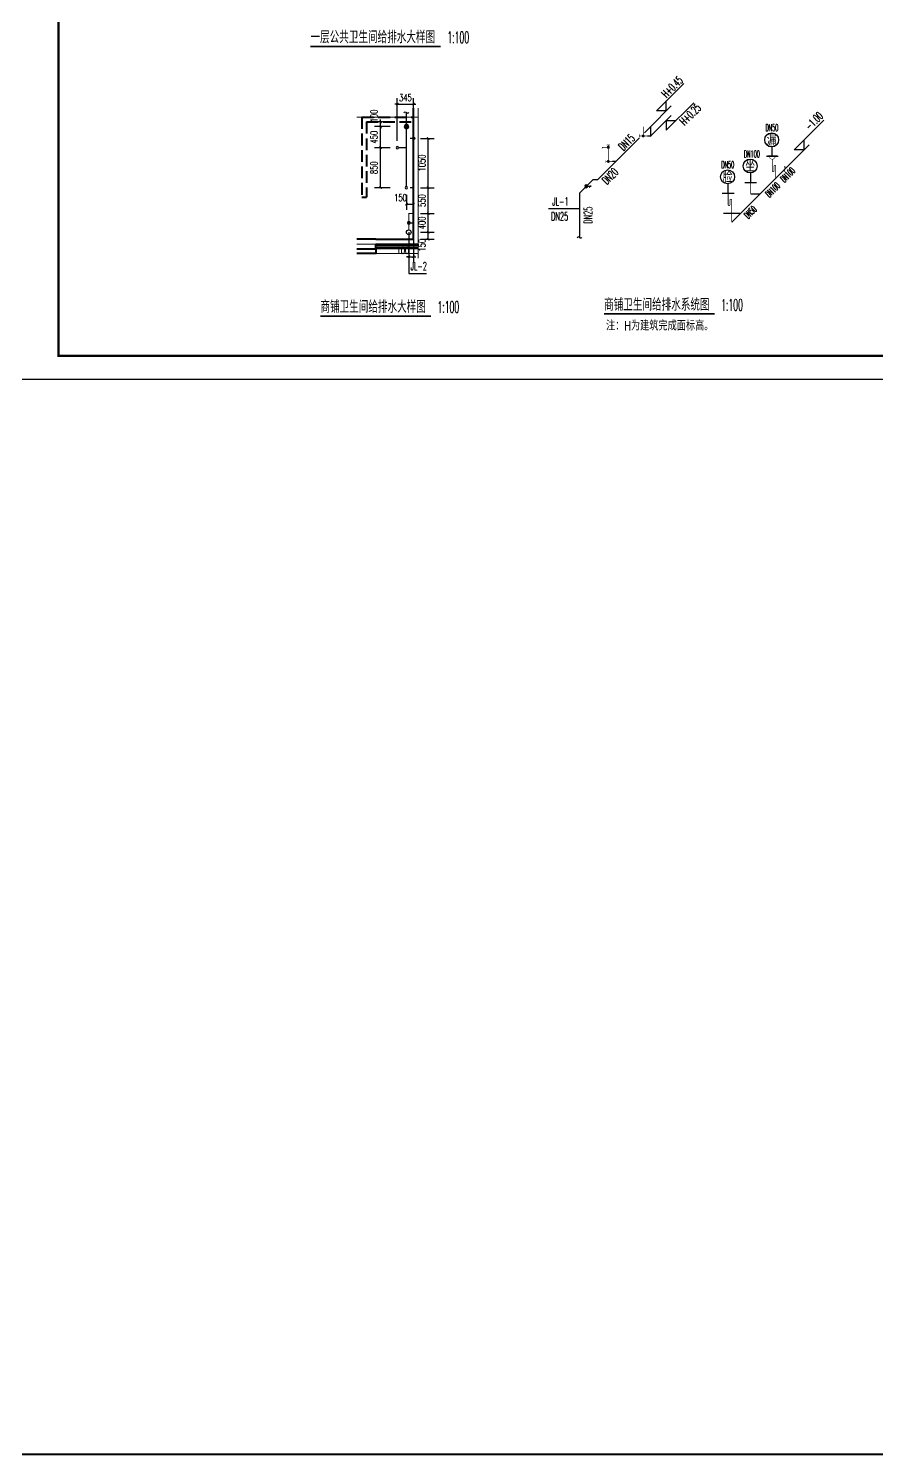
# Model space of a CAD drawing. Extents: x 1031190 to 1725648, y 733081 to 1571294.
# Drawn here: x 1279582 to 1297645, y 733081 to 763444 of the extents above; entities that cross this region are included whole.
import ezdxf
from ezdxf.enums import TextEntityAlignment as Align

# ---------------------------------------------------------------- set-up
doc = ezdxf.new("R2010")
doc.units = 0
doc.header["$LTSCALE"] = 1000
doc.header["$MEASUREMENT"] = 0
for name, pattern in [('__DASH', [0.35, 0.25, -0.1]), ('ACAD_ISO10W100', [18.5, 12, -3, 0.5, -3]), ('DOTE', [2.42, 2, -0.2, 0.02, -0.2])]:
    doc.linetypes.add(name, pattern=pattern)
for name, color, linetype in [('0 @ 1', 7, 'Continuous'), ('DIM_SYMB', 3, 'Continuous'), ('DIM_不分区给水', 3, 'Continuous'), ('DIM_给水', 3, 'Continuous'), ('EQUIP_不分区给水', 7, 'Continuous'), ('EQUIP_地漏', 7, 'Continuous'), ('EQUIP_污水', 7, 'Continuous'), ('EQUIP_给水', 7, 'Continuous'), ('PIPE-不分区给水', 3, 'J'), ('PIPE-污水', 2, 'W'), ('S-公用说明', 7, 'Continuous'), ('TEXT_不分区给水', 7, 'Continuous'), ('TWT_DIM', 3, 'Continuous'), ('TWT_ELEV', 3, 'Continuous'), ('TWT_IDEN', 3, 'Continuous'), ('TWT_TEXT', 7, 'Continuous'), ('VALVE_不分区给水', 7, 'Continuous'), ('VPIPE-不分区给水', 3, 'J'), ('图框', 140, 'Continuous')]:
    doc.layers.add(name, color=color, linetype=linetype)
for name, color, linetype, lineweight in [('DOTE', 19, 'DOTE', 9), ('WALL', 9, 'Continuous', 40), ('ZC', 6, 'Continuous', 40), ('平面-看线', 45, 'Continuous', 15)]:
    doc.layers.add(name, color=color, linetype=linetype, lineweight=lineweight)
doc.styles.add('_TCH_DIM', font='SIMPLEX.shx', dxfattribs={"width": 0.6, "oblique": 10, "bigfont": 'hztxt.shx'})
doc.styles.add('_TCH_DIM_T3', font='SIMPLEX', dxfattribs={"width": 0.705882, "bigfont": 'GBCBIG'})
doc.styles.add('_TWT_PIPEDN', font='SIMPLEX.shx', dxfattribs={"width": 0.6, "oblique": 10, "height": 3, "bigfont": 'HZTXT.shx'})
doc.styles.add('_TWT_SERIAL', font='simplex.shx', dxfattribs={"width": 0.6, "oblique": 10, "height": 3.5, "bigfont": 'aadri.shx'})
doc.styles.add('Annotative', font='simplex.shx', dxfattribs={"width": 0.6, "bigfont": 'aadri.shx'})
doc.styles.add('HZ', font='TXT', dxfattribs={"bigfont": 'HZTXT'})
doc.styles.get("Standard").update_dxf_attribs({"font": 'gbenor.shx', "bigfont": 'gbcbig.shx'})
doc.styles.add('中西文等高字体', font='HZTXT_E.shx', dxfattribs={"width": 0.7, "height": 4, "bigfont": 'hztxt.shx'})
doc.linetypes.add('J', pattern='A,3,-0.2,["J",Standard,S=0.25,R=0,X=-0.1,Y=-0.115],-0.2', length=3.4)
doc.linetypes.add('W', pattern='A,3,-0.2,["W",Standard,S=0.25,R=0,X=-0.1,Y=-0.115],-0.2', length=3.4)
doc.dimstyles.new('_TWT_ARCH&&50', dxfattribs={"dimtxt": 148.75, "dimasz": 50, "dimexe": 125, "dimexo": 150, "dimgap": 63.125, "dimtad": 1, "dimdec": 0, "dimzin": 0, "dimdsep": 46, "dimtxsty": '_TCH_DIM_T3', "dimblk": 'ARCHTICK', "dimcen": 0.09, "dimclrt": 7, "dimazin": 2, "dimtfac": 1, "dimtdec": 0, "dimtix": 1, "dimtmove": 2, "dimatfit": 3, "dimfxl": 0, "dimtolj": 1, "dimtzin": 0, "dimarcsym": 0})

# ---------------------------------------------------------------- blocks, each defined once
blk = doc.blocks.new('1241241')
at = {"layer": 'WALL', "color": 251, "linetype": '__DASH'}
for p, q in [((1100, 2600), (0, 2600)), ((0, 2500), (0, 2600)), ((1000, 2500), (0, 2500)), ((1000, 2500), (1000, 900)), ((1100, 2600), (1100, 900)), ((1100, 900), (1000, 900))]:
    blk.add_line(p, q, dxfattribs=at)
blk = doc.blocks.new('_ArchTick')
at = {"color": 0, "linetype": 'ByBlock', "const_width": 0.4}
blk.add_lwpolyline([(-0.5, -0.5), (0.5, 0.5)], dxfattribs=at)
blk = doc.blocks.new('*D425')
at = {"layer": 'Defpoints', "color": 0}
for p in [(1287683, 759106), (1287783, 759106), (1287783, 758586)]:
    blk.add_point(p, dxfattribs=at)
at = {"layer": 'TWT_DIM', "color": 0, "lineweight": -2}
for p, q in [((1287683, 758956), (1287683, 758461)), ((1287783, 758956), (1287783, 758461)), ((1287683, 758586), (1287633, 758586)), ((1287683, 758586), (1287783, 758586)), ((1287783, 758586), (1287833, 758586))]:
    blk.add_line(p, q, dxfattribs=at)
at = {"layer": 'TWT_DIM', "color": 0, "lineweight": -2, "xscale": 50, "yscale": 50, "zscale": 50}
blk.add_blockref('_ArchTick', (1287683, 758586), dxfattribs=at)
at = {"layer": 'TWT_DIM', "color": 0, "lineweight": -2, "xscale": 50, "yscale": 50, "zscale": 50, "rotation": 180}
blk.add_blockref('_ArchTick', (1287783, 758586), dxfattribs=at)
at = {"layer": 'TWT_DIM', "color": 7, "insert": (1287557, 758724), "char_height": 148.8, "attachment_point": 5, "style": '_TCH_DIM_T3'}
blk.add_mtext('\\A1;100', dxfattribs=at)
blk = doc.blocks.new('*D426')
at = {"layer": 'Defpoints', "color": 0}
for p in [(1287783, 761836), (1287438, 760905), (1287783, 760905)]:
    blk.add_point(p, dxfattribs=at)
at = {"layer": 'TWT_DIM', "color": 0, "lineweight": -2}
for p, q in [((1287438, 761836), (1287388, 761836)), ((1287438, 761055), (1287438, 761961)), ((1287438, 761836), (1287783, 761836)), ((1287783, 761055), (1287783, 761961)), ((1287783, 761836), (1287833, 761836))]:
    blk.add_line(p, q, dxfattribs=at)
at = {"layer": 'TWT_DIM', "color": 0, "lineweight": -2, "xscale": 50, "yscale": 50, "zscale": 50}
blk.add_blockref('_ArchTick', (1287438, 761836), dxfattribs=at)
at = {"layer": 'TWT_DIM', "color": 0, "lineweight": -2, "xscale": 50, "yscale": 50, "zscale": 50, "rotation": 180}
blk.add_blockref('_ArchTick', (1287783, 761836), dxfattribs=at)
at = {"layer": 'TWT_DIM', "color": 7, "insert": (1287611, 761974), "char_height": 148.8, "attachment_point": 5, "style": '_TCH_DIM_T3'}
blk.add_mtext('\\A1;345', dxfattribs=at)
blk = doc.blocks.new('*D427')
at = {"layer": 'Defpoints', "color": 0}
for p in [(1287633, 760055), (1287783, 760055), (1287783, 759705)]:
    blk.add_point(p, dxfattribs=at)
at = {"layer": 'TWT_DIM', "color": 0, "lineweight": -2}
for p, q in [((1287633, 759905), (1287633, 759580)), ((1287633, 759705), (1287783, 759705)), ((1287783, 759905), (1287783, 759580))]:
    blk.add_line(p, q, dxfattribs=at)
at = {"layer": 'TWT_DIM', "color": 0, "lineweight": -2, "xscale": 50, "yscale": 50, "zscale": 50, "rotation": 180}
blk.add_blockref('_ArchTick', (1287633, 759705), dxfattribs=at)
at = {"layer": 'TWT_DIM', "color": 0, "lineweight": -2, "xscale": 50, "yscale": 50, "zscale": 50}
blk.add_blockref('_ArchTick', (1287783, 759705), dxfattribs=at)
at = {"layer": 'TWT_DIM', "color": 7, "insert": (1287507, 759843), "char_height": 148.8, "attachment_point": 5, "style": '_TCH_DIM_T3'}
blk.add_mtext('\\A1;150', dxfattribs=at)
blk = doc.blocks.new('*D428')
at = {"layer": 'Defpoints', "color": 0}
for p in [(1287783, 761105), (1288098, 761105), (1287783, 760055)]:
    blk.add_point(p, dxfattribs=at)
at = {"layer": 'TWT_DIM', "color": 0, "lineweight": -2}
for p, q in [((1287933, 761105), (1288223, 761105)), ((1288098, 760055), (1288098, 761105)), ((1287933, 760055), (1288223, 760055))]:
    blk.add_line(p, q, dxfattribs=at)
at = {"layer": 'TWT_DIM', "color": 0, "lineweight": -2, "xscale": 50, "yscale": 50, "zscale": 50}
for p, rotation in [((1288098, 761105), 90), ((1288098, 760055), 270)]:
    blk.add_blockref('_ArchTick', p, dxfattribs=dict(at, rotation=rotation))
at = {"layer": 'TWT_DIM', "color": 7, "insert": (1287961, 760580), "char_height": 148.8, "attachment_point": 5, "rotation": 90, "style": '_TCH_DIM_T3'}
blk.add_mtext('\\A1;1050', dxfattribs=at)
blk = doc.blocks.new('*D429')
at = {"layer": 'Defpoints', "color": 0}
for p in [(1287783, 760055), (1288098, 760055), (1287783, 759506)]:
    blk.add_point(p, dxfattribs=at)
at = {"layer": 'TWT_DIM', "color": 0, "lineweight": -2}
for p, q in [((1287933, 760055), (1288223, 760055)), ((1288098, 759506), (1288098, 760055)), ((1287933, 759506), (1288223, 759506))]:
    blk.add_line(p, q, dxfattribs=at)
at = {"layer": 'TWT_DIM', "color": 0, "lineweight": -2, "xscale": 50, "yscale": 50, "zscale": 50}
for p, rotation in [((1288098, 760055), 90), ((1288098, 759506), 270)]:
    blk.add_blockref('_ArchTick', p, dxfattribs=dict(at, rotation=rotation))
at = {"layer": 'TWT_DIM', "color": 7, "insert": (1287961, 759780), "char_height": 148.8, "attachment_point": 5, "rotation": 90, "style": '_TCH_DIM_T3'}
blk.add_mtext('\\A1;550', dxfattribs=at)
blk = doc.blocks.new('*D430')
at = {"layer": 'Defpoints', "color": 0}
for p in [(1287783, 759506), (1288098, 759506), (1287783, 759106)]:
    blk.add_point(p, dxfattribs=at)
at = {"layer": 'TWT_DIM', "color": 0, "lineweight": -2}
for p, q in [((1287933, 759506), (1288223, 759506)), ((1288098, 759106), (1288098, 759506)), ((1287933, 759106), (1288223, 759106))]:
    blk.add_line(p, q, dxfattribs=at)
at = {"layer": 'TWT_DIM', "color": 0, "lineweight": -2, "xscale": 50, "yscale": 50, "zscale": 50}
for p, rotation in [((1288098, 759506), 90), ((1288098, 759106), 270)]:
    blk.add_blockref('_ArchTick', p, dxfattribs=dict(at, rotation=rotation))
at = {"layer": 'TWT_DIM', "color": 7, "insert": (1287961, 759306), "char_height": 148.8, "attachment_point": 5, "rotation": 90, "style": '_TCH_DIM_T3'}
blk.add_mtext('\\A1;400', dxfattribs=at)
blk = doc.blocks.new('*D431')
at = {"layer": 'Defpoints', "color": 0}
for p in [(1287783, 759106), (1288098, 759106), (1287783, 758956)]:
    blk.add_point(p, dxfattribs=at)
at = {"layer": 'TWT_DIM', "color": 0, "lineweight": -2}
for p, q in [((1287933, 759106), (1288223, 759106)), ((1288098, 758956), (1288098, 759106)), ((1287933, 758956), (1288223, 758956))]:
    blk.add_line(p, q, dxfattribs=at)
at = {"layer": 'TWT_DIM', "color": 0, "lineweight": -2, "xscale": 50, "yscale": 50, "zscale": 50}
for p, rotation in [((1288098, 759106), 90), ((1288098, 758956), 270)]:
    blk.add_blockref('_ArchTick', p, dxfattribs=dict(at, rotation=rotation))
at = {"layer": 'TWT_DIM', "color": 7, "insert": (1287961, 758829), "char_height": 148.8, "attachment_point": 5, "rotation": 90, "style": '_TCH_DIM_T3'}
blk.add_mtext('\\A1;150', dxfattribs=at)
blk = doc.blocks.new('*D432')
at = {"layer": 'Defpoints', "color": 0}
for p in [(1287080, 760905), (1287438, 760905), (1287438, 760055)]:
    blk.add_point(p, dxfattribs=at)
at = {"layer": 'TWT_DIM', "color": 0, "lineweight": -2}
for p, q in [((1287288, 760905), (1286955, 760905)), ((1287080, 760055), (1287080, 760905)), ((1287288, 760055), (1286955, 760055))]:
    blk.add_line(p, q, dxfattribs=at)
at = {"layer": 'TWT_DIM', "color": 0, "lineweight": -2, "xscale": 50, "yscale": 50, "zscale": 50}
for p, rotation in [((1287080, 760905), 90), ((1287080, 760055), 270)]:
    blk.add_blockref('_ArchTick', p, dxfattribs=dict(at, rotation=rotation))
at = {"layer": 'TWT_DIM', "color": 7, "insert": (1286942, 760480), "char_height": 148.8, "attachment_point": 5, "rotation": 90, "style": '_TCH_DIM_T3'}
blk.add_mtext('\\A1;850', dxfattribs=at)
blk = doc.blocks.new('*D433')
at = {"layer": 'Defpoints', "color": 0}
for p in [(1287080, 761356), (1287438, 761356), (1287438, 760905)]:
    blk.add_point(p, dxfattribs=at)
at = {"layer": 'TWT_DIM', "color": 0, "lineweight": -2}
for p, q in [((1287288, 761356), (1286955, 761356)), ((1287080, 760905), (1287080, 761356)), ((1287288, 760905), (1286955, 760905))]:
    blk.add_line(p, q, dxfattribs=at)
at = {"layer": 'TWT_DIM', "color": 0, "lineweight": -2, "xscale": 50, "yscale": 50, "zscale": 50}
for p, rotation in [((1287080, 761356), 90), ((1287080, 760905), 270)]:
    blk.add_blockref('_ArchTick', p, dxfattribs=dict(at, rotation=rotation))
at = {"layer": 'TWT_DIM', "color": 7, "insert": (1286942, 761131), "char_height": 148.8, "attachment_point": 5, "rotation": 90, "style": '_TCH_DIM_T3'}
blk.add_mtext('\\A1;450', dxfattribs=at)
blk = doc.blocks.new('*D434')
at = {"layer": 'Defpoints', "color": 0}
for p in [(1287080, 761456), (1287438, 761456), (1287438, 761356)]:
    blk.add_point(p, dxfattribs=at)
at = {"layer": 'TWT_DIM', "color": 0, "lineweight": -2}
for p, q in [((1287288, 761456), (1286955, 761456)), ((1287288, 761356), (1286955, 761356)), ((1287080, 761456), (1287080, 761506)), ((1287080, 761356), (1287080, 761456)), ((1287080, 761356), (1287080, 761306))]:
    blk.add_line(p, q, dxfattribs=at)
at = {"layer": 'TWT_DIM', "color": 0, "lineweight": -2, "xscale": 50, "yscale": 50, "zscale": 50}
for p, rotation in [((1287080, 761456), 270), ((1287080, 761356), 90)]:
    blk.add_blockref('_ArchTick', p, dxfattribs=dict(at, rotation=rotation))
at = {"layer": 'TWT_DIM', "color": 7, "insert": (1286942, 761582), "char_height": 148.8, "attachment_point": 5, "rotation": 90, "style": '_TCH_DIM_T3'}
blk.add_mtext('\\A1;100', dxfattribs=at)
blk = doc.blocks.new('$TwtSys$00000141')
for p, q in [((-94, 8), (-10, 92)), ((-94, 8), (-10, 92)), ((-87, -35), (35, 87)), ((-87, -35), (35, 87)), ((-66, -66), (66, 66)), ((-66, -66), (66, 66)), ((-32, -87), (88, 33)), ((-32, -87), (88, 33)), ((11, -92), (92, -11)), ((11, -92), (92, -11))]:
    blk.add_line(p, q)
blk.add_circle((0, 0), 94)
blk.add_circle((0, 0), 94)
blk = doc.blocks.new('$TwtSys$00000147')
blk.add_circle((0, 0, 0), 25)
blk = doc.blocks.new('$VALVE$00000497')
for p, q in [((78, 138), (-78, 138)), ((0, 50), (0, 138))]:
    blk.add_line(p, q)
at = {"const_width": 49.6}
blk.add_lwpolyline([(25, 0, 1), (-25, 0, 1)], format="xyb", close=True, dxfattribs=at)
blk.add_circle((0, 0), 50)
blk = doc.blocks.new('$TwtSys$00000132')
at = {"elevation": 0}
blk.add_lwpolyline([(7, -101, -0.575183), (0, 0, 0.604745), (-11, 101, 16.924828)], format="xyb", dxfattribs=at)
blk = doc.blocks.new('$VALVE$00000499')
for p, q in [((35, 35), (98, 98)), ((48, 98), (147, 98))]:
    blk.add_line(p, q)
at = {"const_width": 49.6}
blk.add_lwpolyline([(25, 0, 1), (-25, 0, 1)], format="xyb", close=True, dxfattribs=at)
blk.add_circle((0, 0), 50)
for p in [(-50, 0), (50, 0)]:
    blk.add_point(p)
blk = doc.blocks.new('$ATTACHMENT$00000189')
for points, const_width in [([(-170, 602), (-420, 602), (-439, 553)], 30), ([(-92, 700), (-242, 700)], 15), ([(-170, 702), (-170, 0)], 30), ([(0, 0), (-273, 0)], 30), ([(-273, 54), (-273, -66)], 15)]:
    blk.add_lwpolyline(points, dxfattribs=dict(const_width=const_width))
at = {"const_width": 62.5}
for points in [[(-138, 602, -1), (-201, 602, -1)], [(-138, 2, -1), (-201, 2, -1)]]:
    blk.add_lwpolyline(points, format="xyb", close=True, dxfattribs=at)
at = {"style": 'HZ', "width": 0.7, "flags": 1}
for tag in ['UNIT', 'SPEC', 'WHAT']:
    blk.add_attdef(tag, (0, 0), '', height=0.0001, dxfattribs=at)
blk = doc.blocks.new('$ATTACHMENT$00000125')
for points, const_width in [([(0, 0), (320, 0)], 30), ([(170, 0), (170, 400)], 30), ([(320, -65), (320, 65)], 15)]:
    blk.add_lwpolyline(points, dxfattribs=dict(const_width=const_width))
at = {"const_width": 62.5}
blk.add_lwpolyline([(139, 0, -1), (201, 0, -1)], format="xyb", close=True, dxfattribs=at)
at = {"style": 'HZ', "width": 0.7, "flags": 1}
for tag in ['UNIT', 'SPEC', 'WHAT']:
    blk.add_attdef(tag, (0, 0), '', height=0.001, dxfattribs=at)
blk = doc.blocks.new('$ATTACHMENT$00000196')
blk.add_line((53, 944), (-347, 944))
for points, const_width in [([(-25, 944, -1.067664), (-275, 944)], 20), ([(0, 0), (0, 512, 1), (-75, 512), (-75, 312, -1), (-150, 312), (-150, 810)], 30)]:
    blk.add_lwpolyline(points, format="xyb", dxfattribs=dict(const_width=const_width))
at = {"style": 'HZ', "flags": 1}
for tag in ['WHAT', 'SPEC', 'UNIT']:
    blk.add_attdef(tag, (-150, 810), '', height=0.001, dxfattribs=at)
blk = doc.blocks.new('$ATTACHMENT$00000064')
at = {"const_width": 30}
blk.add_lwpolyline([(283, 283), (283, 283), (283, 783)], dxfattribs=at)
blk = doc.blocks.new('$ATTACHMENT$00000328')
blk.add_line((-352, 384), (340, 384))
at = {"const_width": 30}
blk.add_lwpolyline([(0, 0), (0, 946, 1), (-75, 946), (-75, 746, -1), (-150, 746), (-150, 1244)], format="xyb", dxfattribs=at)

msp = doc.modelspace()

# ---------------------------------------------------------------- hatches: boundary and pattern name
at = {"layer": 'PIPE-不分区给水'}
for points in [[(1292835.7, 761356.5), (1292825.9, 761366.2), (1292849.4, 761389.7)], [(1292835.7, 761156.5), (1292835.7, 761142.7), (1292849.4, 761142.7)], [(1291604.5, 760225.3), (1291594.8, 760235.1), (1291598.8, 760239.1)], [(1291604.5, 760225.3), (1291604.5, 760239.1), (1291598.8, 760239.1)], [(1291704.5, 760225.3), (1291714.2, 760215.6), (1291710.2, 760211.6)], [(1291704.5, 760225.3), (1291704.5, 760211.6), (1291710.2, 760211.6)], [(1291321.7, 759942.5), (1291311.9, 759952.2), (1291307.9, 759948.2)], [(1287683.4, 759505.7), (1287669.6, 759505.7), (1287669.6, 759519.4)], [(1287683.4, 759505.7), (1287683.4, 759519.4), (1287669.6, 759519.4)], [(1287783.4, 759505.7), (1287783.4, 759491.9), (1287797.1, 759491.9)], [(1287783.4, 759505.7), (1287797.1, 759505.7), (1287797.1, 759491.9)]]:
    msp.add_hatch(color=256, dxfattribs=at).paths.add_polyline_path(points)
at = {"layer": 'VPIPE-不分区给水'}
for points in [[(1292835.7, 761356.5), (1292849.4, 761356.5), (1292849.4, 761389.7)], [(1292835.7, 761156.5), (1292849.4, 761156.5), (1292849.4, 761142.7)], [(1291321.7, 759942.5), (1291307.9, 759942.5), (1291307.9, 759948.2)]]:
    msp.add_hatch(color=256, dxfattribs=at).paths.add_polyline_path(points)

# ---------------------------------------------------------------- linework, layer by layer
at = {"color": 0, "extrusion": (0, 0, -1)}
for p, q in [((1286983.4, 758755.7), (1286983.4, 758855.7)), ((1287883.4, 758855.7), (1286983.4, 758855.7)), ((1286983.4, 758822.3), (1287883.4, 758822.3)), ((1286983.4, 758789), (1287883.4, 758789)), ((1287883.4, 758755.7), (1286983.4, 758755.7))]:
    msp.add_line(p, q, dxfattribs=at)
at = {"layer": 'DIM_SYMB', "const_width": 35}
for points in [[(1285588.5, 763061.4), (1288364.9, 763061.4)], [(1285800.3, 757319.1), (1288153.2, 757319.1)], [(1291843.4, 757366.3), (1294196.4, 757366.3)]]:
    msp.add_lwpolyline(points, dxfattribs=at)
at = {"layer": 'DIM_不分区给水'}
for p, q in [((1291095.8, 759602.4), (1290662, 759602.4)), ((1291321.7, 759602.4), (1291095.8, 759602.4)), ((1287683.4, 759105.7), (1287683.4, 758227.3)), ((1287683.4, 758227.3), (1288062.3, 758227.3))]:
    msp.add_line(p, q, dxfattribs=at)
at = {"layer": 'DIM_给水'}
for p, q in [((1292956, 761689), (1293539.2, 762272.1)), ((1293168.2, 761689), (1293168.2, 761901.1)), ((1293168.2, 761276.9), (1293751.3, 761860)), ((1292821.4, 761342.2), (1293274.2, 761795.1)), ((1292821.4, 761142.2), (1293274.2, 761595.1)), ((1293168.2, 761689), (1292956, 761689)), ((1293168.2, 761489), (1293168.2, 761276.9)), ((1293168.2, 761489), (1293380.3, 761489))]:
    msp.add_line(p, q, dxfattribs=at)
at = {"layer": 'DOTE', "linetype": 'ACAD_ISO10W100', "ltscale": 100}
for p, q in [((1286576.1, 761555.7), (1287883.4, 761555.7)), ((1287883.4, 761750.5), (1287883.4, 758551.7)), ((1286576.1, 758855.7), (1287883.4, 758855.7))]:
    msp.add_line(p, q, dxfattribs=at)
at = {"layer": 'PIPE-不分区给水', "ltscale": 0.5, "const_width": 27.5}
for points in [[(1292701.8, 761222.6), (1292835.7, 761356.5)], [(1287708.4, 761105.4), (1287758.4, 761105.4)], [(1287783.4, 760055), (1287783.4, 761105.4)], [(1292092.9, 760613.8), (1292593.5, 761114.3)], [(1292760.7, 761156.5), (1292835.7, 761156.5)], [(1291704.5, 760225.3), (1292092.9, 760613.8)], [(1292017.9, 760613.8), (1292092.9, 760613.8)], [(1287708.4, 760055), (1287783.4, 760055)], [(1287783.4, 759505.7), (1287783.4, 760055)], [(1291321.7, 759942.5), (1291441.9, 760062.7)], [(1291484.3, 760105.1), (1291604.5, 760225.3)], [(1291604.5, 760225.3), (1291704.5, 760225.3)], [(1287683.4, 759155.7), (1287683.4, 759505.7)], [(1287683.4, 759505.7), (1287783.4, 759505.7)]]:
    msp.add_lwpolyline(points, dxfattribs=at)
at = {"layer": 'PIPE-污水', "ltscale": 0.5, "const_width": 27.5}
for points in [[(1287633.4, 761655.7), (1287633.4, 761402.7)], [(1287633.4, 761308.7), (1287633.4, 760905.4)], [(1287463.4, 760905.4), (1287633.4, 760905.4)], [(1287633.4, 760905.4), (1287633.4, 760080)], [(1295685.3, 760441.8), (1295500, 760256.5)], [(1295500, 760256.5), (1295162.2, 759918.7)], [(1295162.2, 759918.7), (1294560.9, 759317.4)], [(1294967.2, 759918.7), (1295162.2, 759918.7)]]:
    msp.add_lwpolyline(points, dxfattribs=at)
at = {"layer": 'S-公用说明'}
for centre in [(1295412.6, 761072.1, 0.2), (1294954.8, 760516.7, 0.2), (1294473.5, 760287.2, 0.2)]:
    msp.add_circle(centre, 148.5, dxfattribs=at)
at = {"layer": 'TWT_ELEV'}
for p, q in [((1295889.7, 760858.5, 0), (1296520.6, 761489.3, 0)), ((1296213.2, 760969.9, 0), (1295667.2, 760423.8, 0)), ((1296101.9, 760858.5, 0), (1296101.9, 761070.6, 0)), ((1296101.9, 760858.5, 0), (1295889.7, 760858.5, 0))]:
    msp.add_line(p, q, dxfattribs=at)
at = {"layer": 'TWT_IDEN'}
for p, q in [((1295425, 760724.2, 0.2), (1295425, 760924.2, 0.2)), ((1295300, 760724.2, 0.2), (1295550, 760724.2, 0.2)), ((1294967.2, 760168.7, 0.2), (1294967.2, 760368.7, 0.2)), ((1294485.9, 759939.2, 0.2), (1294485.9, 760139.2, 0.2)), ((1294842.2, 760168.7, 0.2), (1295092.2, 760168.7, 0.2)), ((1294360.9, 759939.2, 0.2), (1294610.9, 759939.2, 0.2))]:
    msp.add_line(p, q, dxfattribs=at)
at = {"layer": 'VPIPE-不分区给水', "ltscale": 0.5, "const_width": 27.5}
for points in [[(1292835.7, 761356.5), (1292835.7, 761156.5)], [(1291321.7, 758992.5), (1291321.7, 759942.5)]]:
    msp.add_lwpolyline(points, dxfattribs=at)
at = {"layer": 'VPIPE-不分区给水'}
for centre, radius in [((1287783.4, 761105.4), 25), ((1287683.4, 759105.7), 50), ((1287683.4, 759105.7), 50)]:
    msp.add_circle(centre, radius, dxfattribs=at)
at = {"layer": 'WALL', "color": 8}
for p, q in [((1287783.4, 758955.7), (1287783.4, 761750.5)), ((1286983.4, 758955.7), (1286576.1, 758955.7)), ((1286983.4, 758955.7), (1287783.4, 758955.7)), ((1286983.4, 758755.7), (1286983.4, 758855.7)), ((1286983.4, 758855.7), (1287883.4, 758855.7)), ((1286983.4, 758755.7), (1286983.4, 758855.7)), ((1286576.1, 758755.7), (1286983.4, 758755.7))]:
    msp.add_line(p, q, dxfattribs=at)
msp.add_lwpolyline([(1286983.4, 758755.7), (1286983.4, 758655.7), (1286576.1, 758655.7)], dxfattribs=at)
at = {"layer": 'ZC', "color": 8}
msp.add_lwpolyline([(1031189.8, 1571293.5), (1415372, 1571293.5), (1415372, 733080.5), (1031189.8, 733080.5)], close=True, dxfattribs=at)
at = {"layer": '图框'}
msp.add_lwpolyline([(1278969.8, 755976.9), (1321019.8, 755976.9), (1321019.8, 785676.9), (1278969.8, 785676.9)], close=True, dxfattribs=at)
at = {"layer": '图框', "const_width": 50}
msp.add_lwpolyline([(1280219.8, 756476.9), (1320519.8, 756476.9), (1320519.8, 785176.9), (1280219.8, 785176.9)], close=True, dxfattribs=at)
at = {"layer": '平面-看线', "color": 8}
msp.add_lwpolyline([(1286983.4, 758655.7), (1287883.4, 758655.7)], dxfattribs=at)

# ---------------------------------------------------------------- block references
at = {"color": 8, "xscale": -1}
msp.add_blockref('1241241', (1287783.4, 758955.7), dxfattribs=at)
at = {"layer": 'EQUIP_不分区给水', "xscale": 0.5, "yscale": 0.5, "zscale": 0.5, "rotation": 90}
msp.add_blockref('$TwtSys$00000132', (1291321.7, 758992.5), dxfattribs=at)
at = {"layer": 'EQUIP_地漏', "xscale": 0.5, "yscale": -0.5, "zscale": 0.5, "rotation": 179.9999999999285}
msp.add_blockref('$TwtSys$00000141', (1287633.4, 761355.7), dxfattribs=at)
at = {"layer": 'EQUIP_污水', "xscale": 0.5, "yscale": 0.5, "zscale": 0.5, "rotation": 269.999999999911}
msp.add_blockref('$TwtSys$00000132', (1287633.4, 761655.7), dxfattribs=at)
at = {"layer": 'EQUIP_污水', "yscale": -1, "rotation": 179.999999999928}
for p in [(1287438.4, 760905.4), (1287633.4, 760055)]:
    msp.add_blockref('$TwtSys$00000147', p, dxfattribs=at)
at = {"layer": 'EQUIP_污水', "xscale": 0.5, "yscale": 0.5, "zscale": 0.5}
for name, p in [('$ATTACHMENT$00000196', (1295500, 760256.5)), ('$TwtSys$00000132', (1295692.7, 760449.2)), ('$ATTACHMENT$00000064', (1294825.8, 759777.3)), ('$ATTACHMENT$00000328', (1294560.9, 759317.4))]:
    msp.add_blockref(name, p, dxfattribs=at)
at = {"layer": 'EQUIP_给水', "xscale": 0.5, "yscale": -0.5, "zscale": 0.5, "rotation": 180}
msp.add_blockref('$ATTACHMENT$00000125', (1292760.7, 761156.5), dxfattribs=at)
at = {"layer": 'EQUIP_给水', "xscale": 0.5, "yscale": 0.5, "zscale": 0.5}
msp.add_blockref('$ATTACHMENT$00000189', (1292017.9, 760613.8), dxfattribs=at)
at = {"layer": 'VALVE_不分区给水', "xscale": 0.6, "yscale": -0.6, "zscale": 0.6}
for name, p, rotation in [('$VALVE$00000499', (1291463.1, 760083.9), 44.99999999821954), ('$VALVE$00000497', (1287683.4, 759305.7), 89.99999999749872)]:
    msp.add_blockref(name, p, dxfattribs=dict(at, rotation=rotation))

# ---------------------------------------------------------------- texts
at = {"layer": '0 @ 1', "color": 0, "style": 'Annotative', "width": 0.75}
msp.add_text('注：H为建筑完成面标高。', height=200, rotation=360, dxfattribs=at).set_placement((1291884.2, 757015))
at = {"layer": 'DIM_SYMB', "color": 7, "style": '_TWT_SERIAL'}
for s, height, width, p in [('一层公共卫生间给排水大样图', 261.811, 0.6, (1285588.5, 763131.4)), ('1:100', 250, 0.48, (1288504.9, 763131.4)), ('商铺卫生间给排水大样图', 261.811, 0.6, (1285800.3, 757389.1)), ('1:100', 250, 0.48, (1288293.2, 757389.1)), ('商铺卫生间给排水系统图', 261.811, 0.6, (1291843.4, 757434.2)), ('1:100', 250, 0.48, (1294336.4, 757434.2))]:
    msp.add_text(s, height=height, dxfattribs=dict(at, width=width)).set_placement(p)
at = {"layer": 'DIM_不分区给水', "color": 7, "style": '_TWT_SERIAL', "width": 0.48}
for s, p in [('JL-1', (1290739, 759672.4)), ('DN25', (1290713.5, 759357.4)), ('JL-2', (1287721.2, 758297.3))]:
    msp.add_text(s, height=175, dxfattribs=at).set_placement(p)
at = {"layer": 'DIM_给水', "color": 7, "style": '_TWT_SERIAL', "width": 0.48}
for s, p in [('H+0.45', (1293170.9, 761953.3)), ('H+0.25', (1293556.2, 761367.9))]:
    msp.add_text(s, height=175, rotation=45, dxfattribs=at).set_placement(p)
at = {"layer": 'S-公用说明', "style": '中西文等高字体', "width": 0.7}
for s, p in [('漏', (1295412.6, 761072.1, 0.2)), ('坐', (1294954.8, 760516.7, 0.2)), ('脸', (1294473.5, 760287.2, 0.2))]:
    msp.add_text(s, height=250, dxfattribs=at).set_placement(p, align=Align.MIDDLE_CENTER)
at = {"layer": 'TEXT_不分区给水', "style": '_TWT_PIPEDN', "width": 0.48}
for s, rotation, p in [('DN15', 45, (1292256.8, 760830.6)), ('DN20', 45, (1291902.8, 760109)), ('DN25', 90, (1291588.5, 759286))]:
    msp.add_text(s, height=175, rotation=rotation, dxfattribs=at).set_placement(p)
at = {"layer": 'TWT_ELEV', "color": 7, "style": '_TWT_SERIAL', "width": 0.48}
msp.add_text('-1.00', height=175, rotation=45, dxfattribs=at).set_placement((1296224.3, 761263.9, 0))
at = {"layer": 'TWT_TEXT', "style": '_TCH_DIM', "width": 0.423529}
for s, p in [('DN50', (1295279.7, 761255.8)), ('DN50', (1294340.7, 760470.9)), ('DN100', (1294822, 760700.3))]:
    msp.add_text(s, height=148.75, dxfattribs=at).set_placement(p)
for s, p in [('DN100', (1295686, 760155.1)), ('DN100', (1295366.5, 759835.6)), ('DN50', (1294913.9, 759383))]:
    msp.add_text(s, height=148.75, rotation=45, dxfattribs=at).set_placement(p)

# ---------------------------------------------------------------- dimensions: what is measured, and where the dimension line sits
at = {"layer": 'TWT_DIM'}
for p1, p2, distance, picture, middle in [((1287438.4, 760905.4), (1287783.4, 760905.4), 930.6, '*D426', (1287610.9, 761973.5)), ((1287438.4, 760905.4), (1287438.4, 761355.7), 358.8, '*D433', (1286942, 761130.5)), ((1287438.4, 760055), (1287438.4, 760905.4), 358.8, '*D432', (1286942, 760480.2)), ((1287783.4, 760055), (1287783.4, 761105.4), -315.1, '*D428', (1287960.9, 760580.2)), ((1287783.4, 759105.7), (1287783.4, 759505.7), -315.1, '*D430', (1287960.9, 759305.7))]:
    dim = msp.add_aligned_dim(p1=p1, p2=p2, distance=distance, dimstyle='_TWT_ARCH&&50', dxfattribs=at)
    dim.commit()
    dim.dimension.update_dxf_attribs({"geometry": picture, "text_midpoint": middle})
for base, p1, p2, angle, picture, middle in [((1287079.5, 761455.7), (1287438.4, 761355.7), (1287438.4, 761455.7), 90, '*D434', (1286942, 761582.3)), ((1287783.4, 759705.1), (1287633.4, 760055), (1287783.4, 760055), 0, '*D427', (1287506.7, 759842.6)), ((1287783.4, 758586.4), (1287683.4, 759105.7), (1287783.4, 759105.7), 0, '*D425', (1287556.7, 758723.9)), ((1288098.4, 759105.7), (1287783.4, 758955.7), (1287783.4, 759105.7), 90, '*D431', (1287960.9, 758829.1))]:
    dim = msp.add_linear_dim(base=base, p1=p1, p2=p2, angle=angle, dimstyle='_TWT_ARCH&&50', dxfattribs=at)
    dim.commit()
    dim.dimension.update_dxf_attribs({"geometry": picture, "text_midpoint": middle, "dimtype": 129})
dim = msp.add_aligned_dim(p1=(1287783.4, 759505.7), p2=(1287783.4, 760055), distance=-315.1, text='550', dimstyle='_TWT_ARCH&&50', dxfattribs=at)
dim.commit()
dim.dimension.update_dxf_attribs({"geometry": '*D429', "text_midpoint": (1287960.9, 759780.3)})

doc.saveas('drawing.dxf')
